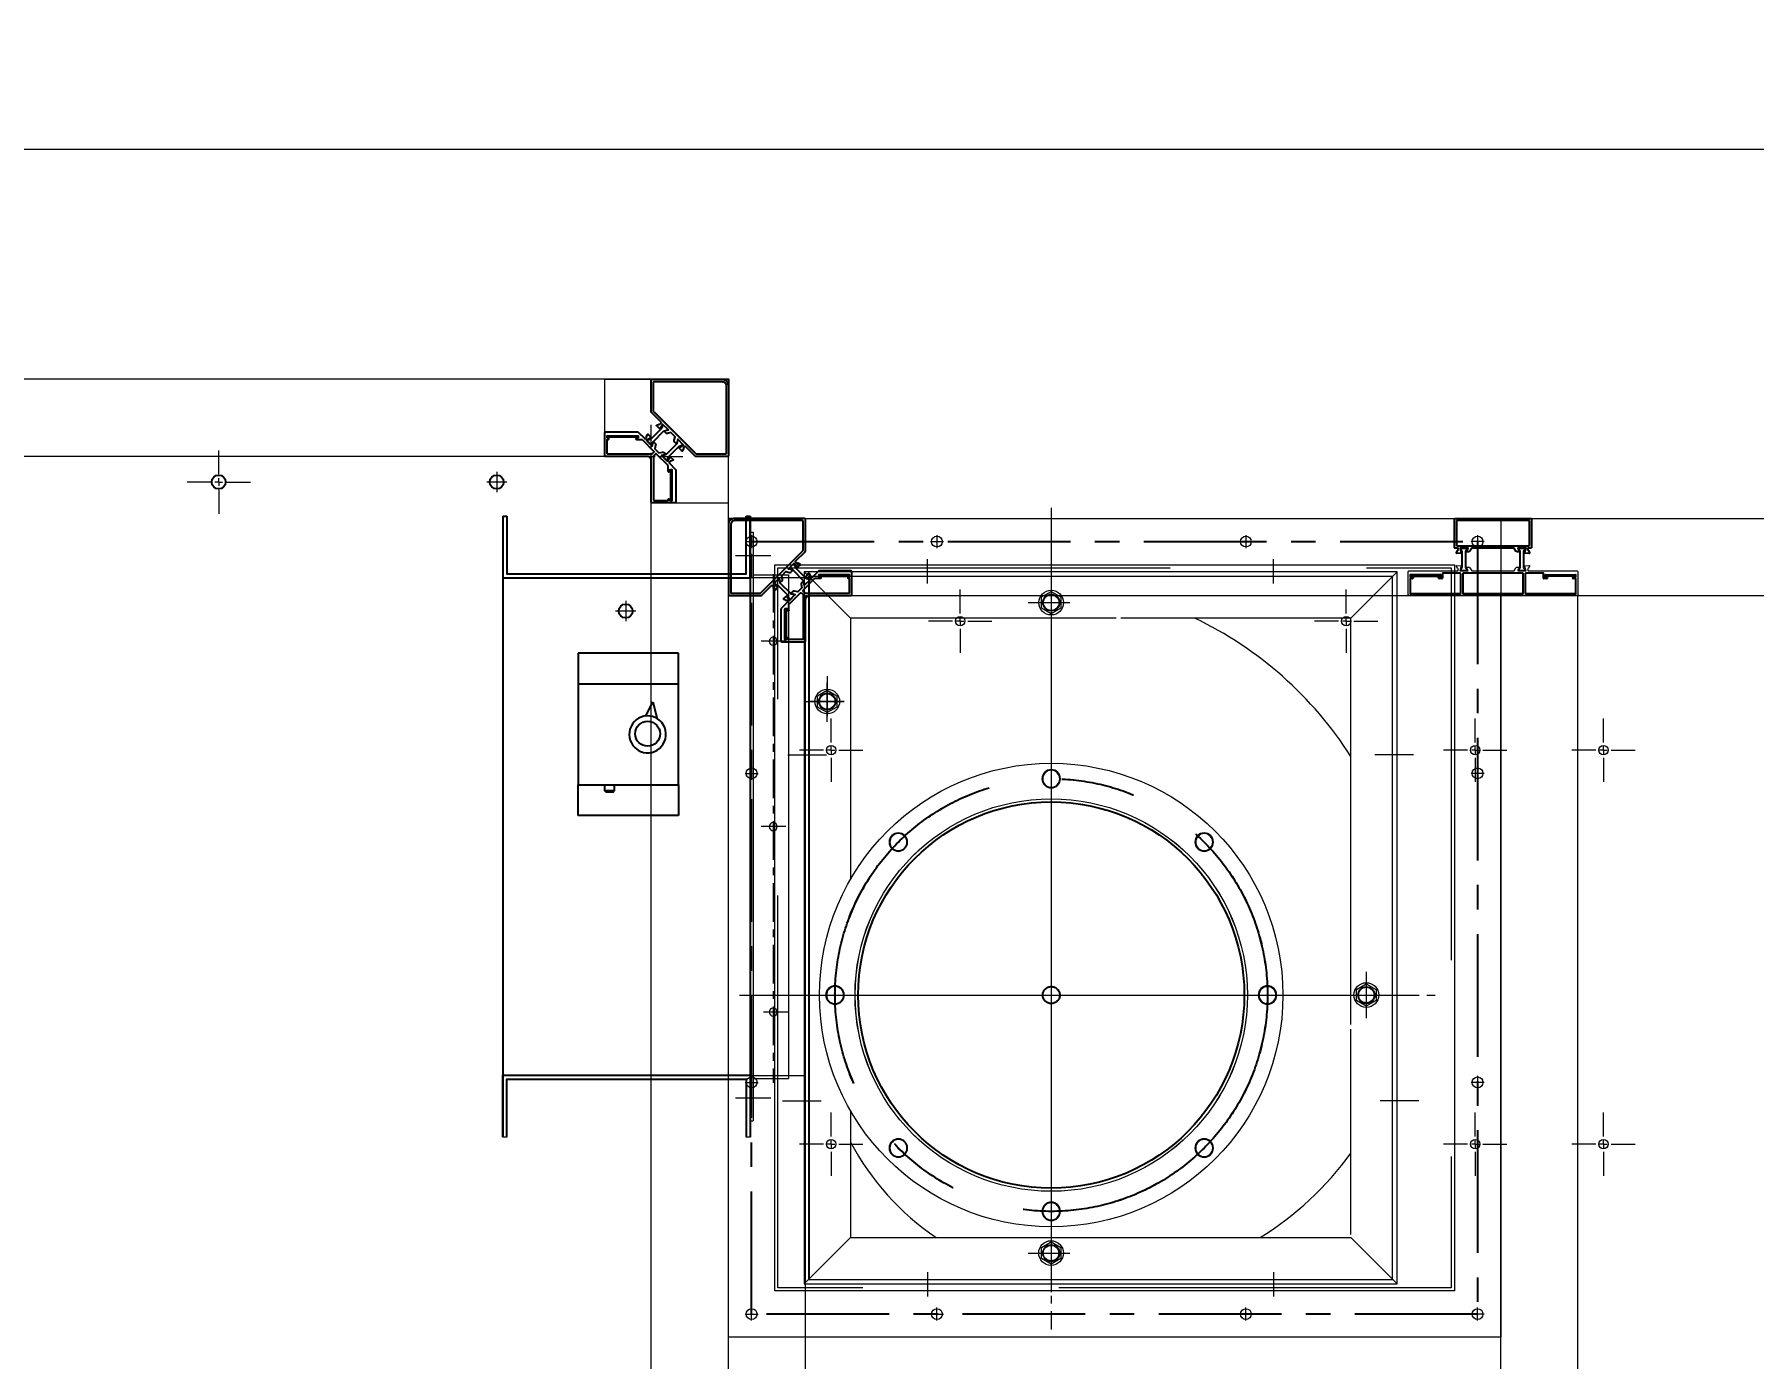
# Model space of a CAD drawing. Header units: millimetres. Extents: x 174875 to 182855, y -330615 to -324972.
# Drawn here: x 177153 to 178266, y -328611 to -327754 of the extents above; entities that cross this region are included whole.
import ezdxf

# ---------------------------------------------------------------- set-up
doc = ezdxf.new("R2010")
doc.units = ezdxf.units.MM
doc.header["$LTSCALE"] = 20
for name, pattern in [('CENTER', [2, 1.25, -0.25, 0.25, -0.25]), ('CENTER8', [6.35, 3.96875, -0.79375, 0.79375, -0.79375]), ('CENTERX2', [101.6, 63.5, -12.7, 12.7, -12.7]), ('HIDDEN', [9.525, 6.35, -3.175]), ('HIDDENX2', [19.05, 12.7, -6.35]), ('SLD-实线', [0])]:
    doc.linetypes.add(name, pattern=pattern)
doc.layers.get('0').update_dxf_attribs({"lineweight": 15})
for name, color, linetype in [('1轮廓实线层', 7, 'Continuous'), ('3中心线层', 1, 'CENTER8'), ('实线', 7, 'Continuous')]:
    doc.layers.add(name, color=color, linetype=linetype)
for name, color, linetype, lineweight in [('Center2x', 1, 'CENTERX2', 9), ('cool', 2, 'HIDDEN', 9), ('Dim', 4, 'Continuous', 9), ('from', 7, 'Continuous', 15), ('Hidden2x', 2, 'HIDDENX2', 9), ('中心线', 1, 'CENTER', 9), ('型材专用图层', 7, 'Continuous', 15), ('实体', 7, 'Continuous', 15), ('粗实线', 7, 'SLD-实线', 25)]:
    doc.layers.add(name, color=color, linetype=linetype, lineweight=lineweight)
doc.styles.add('.标注TY', font='txt.shx', dxfattribs={"width": 0.7, "bigfont": 'gbcbig.shx'})
doc.dimstyles.new('.60号字体TY$0', dxfattribs={"dimtxt": 60, "dimasz": 30, "dimexe": 5, "dimexo": 0.5, "dimgap": 5, "dimtad": 1, "dimdsep": 46, "dimtxsty": '.标注TY', "dimblk": 'CLOSEDBLANK', "dimcen": 2.5, "dimclrd": 256, "dimclre": 256, "dimclrt": 256, "dimadec": 0, "dimazin": 0, "dimtfac": 1, "dimtmove": 0, "dimatfit": 3, "dimldrblk": 'CLOSEDBLANK', "dimfxl": 1, "dimlwd": -1, "dimlwe": -1, "dimarcsym": 0})

# ---------------------------------------------------------------- blocks, each defined once
blk = doc.blocks.new('SW_CENTERMARKSYMBOL_3')
at = {"layer": '中心线', "color": 0}
for p, q in [((0, 5), (0, 20.5)), ((-5, 0), (-20.5, 0)), ((0, 0), (-2.5, 0)), ((0, 0), (0, 2.5)), ((0, 0), (0, -2.5)), ((0, 0), (2.5, 0)), ((5, 0), (20.5, 0)), ((0, -5), (0, -20.5))]:
    blk.add_line(p, q, dxfattribs=at)
blk = doc.blocks.new('20230916.110026')
at = {"layer": '中心线'}
for p, q in [((99.1, 89.1), (112.1, 89.1)), ((105.6, 95.6), (105.6, 82.6)), ((22.1, 12.1), (22.1, -0.9)), ((15.6, 5.6), (28.6, 5.6))]:
    blk.add_line(p, q, dxfattribs=at)
at = {"layer": '粗实线'}
for centre in [(105.6, 89.1), (22.1, 5.6)]:
    blk.add_circle(centre, 4.5, dxfattribs=at)
at = {"layer": '中心线'}
blk.add_blockref('SW_CENTERMARKSYMBOL_3', (5.6, 105.6), dxfattribs=at)
blk = doc.blocks.new('20230914.152449')
for p, q in [((0, 30), (0, 80)), ((0, 80), (76, 80)), ((80, 0), (80, 76)), ((0, 30), (30, 30)), ((30, 0), (30, 30)), ((30, 0), (80, 0))]:
    blk.add_line(p, q)
blk.add_open_spline([(80, 76), (79.9, 76.5), (79.8, 77.6), (78.9, 78.9), (77.6, 79.8), (76.5, 79.9), (76, 80)], degree=3)
at = {"layer": 'Defpoints', "color": 251}
blk.add_lwpolyline([(75.8, 80), (80, 80), (80, 76)], dxfattribs=at)
blk = doc.blocks.new('新型材三通')
at = {"layer": '粗实线'}
h = blk.add_hatch(dxfattribs=at)
h.set_pattern_fill('ANSI31', color=1, scale=0.2, style=0)
h.set_pattern_definition([(45, (-36338.5513, 13786.73324), (-0.449012806, 0.449012806), [])])
h.paths.add_polyline_path([(37.5, 78.4), (36.5, 78.4), (36.5, 59.3), (37.5, 59.3)])
h.paths.add_polyline_path([(78.4, 36.5), (78.4, 37.5), (58.7, 37.5), (58.7, 36.5)])
at = {"layer": '型材专用图层', "color": 8, "lineweight": 5, "ltscale": 5}
for p, q in [((0, 49.2), (0, 50)), ((0.8, 50), (0, 50)), ((0, 4), (0, 0)), ((4, 0), (0, 0)), ((49.2, 0), (50, 0)), ((50, 0.8), (50, 0))]:
    blk.add_line(p, q, dxfattribs=at)
at = {"layer": '粗实线'}
for points in [[(37.2, 53.1), (35.8, 52.4, 0.548619), (35.7, 51.9), (37.8, 50.1), (39.5, 53.1), (43.3, 49.3), (40.8, 48.7, 0.585258), (40.7, 48.3), (41.7, 47.3, 0.261625), (42.7, 47.1), (45, 47.6), (47.6, 45), (45, 47.6), (47.6, 45), (47.1, 42.7, 0.261625), (47.3, 41.7), (48.3, 40.7, 0.585258), (48.7, 40.8), (49.3, 43.3), (53.1, 39.5), (50.1, 37.8), (51.9, 35.7, 0.548619), (52.4, 35.8), (53.1, 37.2, 0.315299), (53.1, 37.4), (53, 37.5, -0.414214), (53, 37.7), (53.7, 38.4, -0.414214), (54.1, 38.4), (58.4, 34.2, 0.198936), (58.9, 34), (65.3, 34), (79.2, 34, 0.414214), (80, 34.8), (80, 49.2, 0.414214), (79.2, 50), (64.7, 50), (52.5, 50, -0.414214), (50, 52.5), (50, 65.3), (50, 79.2, 0.414214), (49.2, 80), (34.8, 80, 0.414214), (34, 79.2), (34, 64.7), (34, 58.9, 0.198912), (34.2, 58.4), (38.4, 54.1, -0.414214), (38.4, 53.7), (37.7, 53, -0.414214), (37.5, 53), (37.4, 53.1, 0.315299)], [(36.5, 58.6, 0.414214), (36.6, 58.5), (37.9, 58.5, 0.414214), (38, 58.6), (38, 59.4, -0.414214), (38.5, 59.9, -0.414214), (39, 59.4), (39, 56.2, 0.198912), (39.2, 55.6), (46.5, 48.4, 0.414424), (47.3, 48.4), (48.3, 49.4, 0.200991), (48.5, 49.8), (48.5, 78, 0.414214), (48, 78.5), (39.2, 78.5, 0.414214), (39, 78.3), (39, 77.9, -0.414214), (38.5, 77.4, -0.414214), (38, 77.9), (38, 78.4, 0.414214), (37.9, 78.5), (36.6, 78.5, 0.414214), (36.5, 78.4)], [(0.8, 50, 0.414214), (0, 49.2), (0, 4, 0.414214), (4, 0), (49.2, 0, 0.414214), (50, 0.8), (50, 20.9, 0.198912), (49.7, 21.6), (43.5, 27.8, -0.414214), (43.5, 28.2), (44.4, 29.1, -0.414214), (44.7, 29.1), (44.7, 29.1, 0.315299), (44.9, 29), (46.4, 29.7, 0.548619), (46.4, 30.2), (44.3, 32), (42.6, 29.1), (38.8, 32.8), (41.3, 33.4, 0.585258), (41.4, 33.8), (40.4, 34.8, 0.261625), (39.5, 35.1), (37.2, 34.5), (34.5, 37.2), (35.1, 39.5, 0.261625), (34.8, 40.4), (33.8, 41.4, 0.585258), (33.4, 41.3), (32.8, 38.8), (29.1, 42.6), (32, 44.3), (30.2, 46.4, 0.548619), (29.7, 46.4), (29, 44.9, 0.315299), (29.1, 44.7), (29.1, 44.7, -0.414214), (29.1, 44.4), (28.2, 43.5, -0.414214), (27.8, 43.5), (21.6, 49.7, 0.198912), (20.9, 50)]]:
    blk.add_lwpolyline(points, format="xyb", close=True, dxfattribs=at)
blk.add_lwpolyline([(36.5, 59.3), (37.5, 59.3), (37.5, 78.4), (36.5, 78.4)], close=True, dxfattribs=at)
for points in [[(47.6, 21.6), (21, 48.2, 0.198912), (20.3, 48.5), (2, 48.5, 0.414214), (1.5, 48), (1.5, 4, 0.414214), (4, 1.5), (48, 1.5, 0.414214), (48.5, 2), (48.5, 20.3, 0.198912), (48.2, 21), (21.6, 47.6)], [(59.4, 39.1), (56.1, 39.1, -0.198912), (55.5, 39.3), (48.4, 46.5, -0.414424), (48.4, 47.3), (49.4, 48.3, -0.200991), (49.8, 48.5), (78, 48.5, -0.414214), (78.5, 48), (78.5, 39.2, -0.414214), (78.3, 39), (77.9, 39, 0.414214), (77.4, 38.5, 0.414214), (77.9, 38), (78.4, 38, -0.414214), (78.5, 37.9)], [(59.4, 39.1, -0.414214), (59.9, 38.6, -0.414214), (59.4, 38.1), (58.6, 38.1, 0.414214), (58.5, 38), (58.5, 36.7, 0.414239), (58.7, 36.5)], [(78.4, 36.5), (58.7, 36.5), (58.7, 37.5), (78.4, 37.5), (78.4, 36.5, 0.414214), (78.5, 36.6), (78.5, 37.9)]]:
    blk.add_lwpolyline(points, format="xyb", dxfattribs=at)
at = {"layer": '粗实线', "color": 1}
for points in [[(33.4, 41.7, 0.131829), (33.4, 41.6), (32.9, 39.8, -0.125779), (32.8, 39.7), (32.7, 39.5, -0.414214), (32.1, 39.5), (29.7, 42, -0.414214), (29.7, 42.5), (29.9, 42.7, -0.125778), (29.9, 42.7), (31.7, 43.2, 0.131829), (31.9, 43.3), (38.8, 50.2, 0.131829), (38.9, 50.4), (39.4, 52.2, -0.125778), (39.5, 52.3), (39.6, 52.4, -0.414214), (40.2, 52.4), (42.6, 50, -0.414214), (42.6, 49.4), (42.4, 49.3, -0.125779), (42.3, 49.3), (40.5, 48.8, 0.131829), (40.4, 48.7), (33.4, 41.7)], [(39.5, 32.7), (39.7, 32.8, -0.125779), (39.8, 32.9), (41.6, 33.4, 0.131829), (41.7, 33.4), (48.7, 40.4, 0.131829), (48.8, 40.5), (49.3, 42.3, -0.125779), (49.3, 42.4), (49.4, 42.6, -0.414214), (50, 42.6), (52.4, 40.2, -0.414214), (52.4, 39.6), (52.3, 39.5, -0.125778), (52.2, 39.4), (50.4, 38.9, 0.131829), (50.2, 38.8), (43.3, 31.9, 0.131829), (43.2, 31.7), (42.7, 29.9, -0.125778), (42.7, 29.9), (42.5, 29.7, -0.414214), (42, 29.7), (39.5, 32.1)]]:
    blk.add_lwpolyline(points, format="xyb", dxfattribs=at)
blk.add_arc((39.8, 32.4), 0.4, 135, 225, dxfattribs=at)
blk = doc.blocks.new('新型材直通')
at = {"layer": '粗实线'}
h = blk.add_hatch(dxfattribs=at)
h.set_pattern_fill('ANSI31', color=1, scale=0.2, style=0)
h.set_pattern_definition([(45, (-36480.32044, 13770.3693), (-0.449012806, 0.449012806), [])])
h.paths.add_polyline_path([(1.6, 37.5), (1.6, 36.5), (21, 36.5), (21, 37.5)])
h.paths.add_polyline_path([(89, 37.5), (89, 36.5), (108.4, 36.5), (108.4, 37.5)])
blk.add_lwpolyline([(0, 34.8), (0, 49.2, -0.414214), (0.8, 50), (109.2, 50, -0.414214), (110, 49.2), (110, 34.8, -0.414214), (109.2, 34), (95.3, 34), (77.9, 34, 0.414214), (77.6, 33.7), (77.6, 32.7, 0.414214), (77.8, 32.5), (77.9, 32.5, -0.315299), (78, 32.4), (78.6, 30.9, -0.548619), (78.3, 30.5), (75.5, 30.7), (76.4, 34), (71, 34), (72.4, 31.8, -0.585258), (72.2, 31.5), (70.8, 31.5, -0.261625), (69.9, 32), (68.7, 34), (50, 34), (41.3, 34), (40.1, 32, -0.261625), (39.2, 31.5), (37.8, 31.5, -0.585258), (37.6, 31.8), (39, 34), (33.6, 34), (34.5, 30.7), (31.7, 30.5, -0.548619), (31.4, 30.9), (32, 32.4, -0.315299), (32.1, 32.5), (32.2, 32.5, 0.414214), (32.4, 32.7), (32.4, 33.7, 0.414214), (32.1, 34), (14.7, 34), (0.8, 34, -0.414214)], format="xyb", close=True)
at = {"layer": '型材专用图层', "color": 8, "lineweight": 5, "ltscale": 5}
for p, q in [((0.8, 50), (0, 50)), ((0, 49.2), (0, 50)), ((109.2, 50), (110, 50)), ((110, 49.2), (110, 50))]:
    blk.add_line(p, q, dxfattribs=at)
for points in [[(30, 18.8), (30, 19.2), (30.4, 19.2)], [(80, 18.8), (80, 19.2), (79.6, 19.2)], [(30, 0.8), (30, 0), (30.8, 0)], [(80, 0.8), (80, 0), (79.2, 0)]]:
    blk.add_lwpolyline(points, dxfattribs=at)
at = {"layer": '粗实线'}
for p, q in [((1.3, 48.2), (1.3, 39.3)), ((33.6, 48.7), (1.8, 48.7)), ((34.1, 36), (34.1, 48.2)), ((75.9, 48.2), (75.9, 36)), ((108.2, 48.7), (76.4, 48.7)), ((108.7, 39.3), (108.7, 48.2)), ((1.3, 37.7), (1.3, 36.8)), ((1.6, 39), (3, 39)), ((3, 38), (1.6, 38)), ((3.3, 38.7), (3.3, 38.3)), ((19.8, 38.3), (19.8, 38.7)), ((20.1, 39), (22, 39)), ((21, 38), (20.1, 38)), ((21.3, 36.8), (21.3, 37.7)), ((22.3, 38.7), (22.3, 35.8)), ((22.6, 35.5), (33.6, 35.5)), ((76.4, 35.5), (87.4, 35.5)), ((87.7, 35.8), (87.7, 38.7)), ((88, 39), (89.9, 39)), ((88.7, 37.7), (88.7, 36.8)), ((89.9, 38), (89, 38)), ((89, 36.5), (108.4, 36.5)), ((90.2, 38.7), (90.2, 38.3)), ((106.7, 38.3), (106.7, 38.7)), ((107, 39), (108.4, 39)), ((108.4, 38), (107, 38)), ((108.7, 36.8), (108.7, 37.7))]:
    blk.add_line(p, q, dxfattribs=at)
for points in [[(50, 48.7), (35.9, 48.7, 0.414214), (35.4, 48.2), (35.4, 36, 0.414214), (35.9, 35.5), (50, 35.5), (74.1, 35.5, 0.414214), (74.6, 36), (74.6, 48.2, 0.414214), (74.1, 48.7)], [(32.4, 19.5), (32.4, 20.5, 0.414214), (32.2, 20.7), (32.1, 20.7, -0.315299), (32, 20.8), (31.4, 22.3, -0.548619), (31.7, 22.7), (34.5, 22.5), (33.6, 19.2), (39, 19.2), (37.6, 21.4, -0.585258), (37.8, 21.7), (39.2, 21.7, -0.261625), (40.1, 21.2), (41.3, 19.2), (50, 19.2), (68.7, 19.2), (69.9, 21.2, -0.261625), (70.8, 21.7), (72.2, 21.7, -0.585258), (72.4, 21.4), (71, 19.2), (76.3, 19.2), (76.3, 19.5), (75.5, 22.5), (78.3, 22.7, -0.548619), (78.6, 22.3), (78, 20.8, -0.315299), (77.9, 20.7), (77.8, 20.7, 0.414214), (77.6, 20.5), (77.6, 19.5, 0.414214), (77.9, 19.2), (79.7, 19.2, -0.414214), (80, 18.9), (80, 0.8, -0.414214), (79.2, 0), (50, 0), (30.8, 0, -0.414214), (30, 0.8), (30, 18.9, -0.414214), (30.3, 19.2), (32.1, 19.2, 0.414214)], [(50, 17.7), (31.8, 17.7, 0.414214), (31.3, 17.2), (31.3, 2, 0.414214), (31.8, 1.5), (50, 1.5), (78.2, 1.5, 0.414214), (78.7, 2), (78.7, 17.2, 0.414214), (78.2, 17.7)]]:
    blk.add_lwpolyline(points, format="xyb", close=True, dxfattribs=at)
for points in [[(1.6, 36.5), (1.6, 37.5), (21, 37.5), (21, 36.5)], [(108.4, 36.5), (108.4, 37.5), (89, 37.5), (89, 36.5)]]:
    blk.add_lwpolyline(points, close=True, dxfattribs=at)
at = {"layer": '粗实线', "color": 1}
for points in [[(35.2, 21.7), (35.2, 31.5, 0.131829), (35.2, 31.7), (34.2, 33.3, -0.125779), (34.2, 33.4), (34.2, 33.6, -0.414214), (34.6, 34), (38, 34, -0.414214), (38.4, 33.6), (38.4, 33.4, -0.125778), (38.4, 33.3), (37.4, 31.7, 0.131829), (37.4, 31.5), (37.4, 21.7, 0.131829), (37.4, 21.5), (38.4, 19.9, -0.125778), (38.4, 19.8), (38.4, 19.6, -0.414214), (38, 19.2), (34.6, 19.2, -0.414214), (34.2, 19.6), (34.2, 19.8, -0.125779), (34.2, 19.9), (35.2, 21.5, 0.131829)], [(72.7, 21.7), (72.7, 31.5, 0.131829), (72.7, 31.7), (71.7, 33.3, -0.125779), (71.7, 33.4), (71.7, 33.6, -0.414214), (72.1, 34), (75.5, 34, -0.414214), (75.9, 33.6), (75.9, 33.4, -0.125778), (75.9, 33.3), (74.9, 31.7, 0.131829), (74.9, 31.5), (74.9, 21.7, 0.131829), (74.9, 21.5), (75.9, 19.9, -0.125778), (75.9, 19.8), (75.9, 19.6, -0.414214), (75.5, 19.2), (72.1, 19.2, -0.414214), (71.7, 19.6), (71.7, 19.8, -0.125779), (71.7, 19.9), (72.7, 21.5, 0.131829)]]:
    blk.add_lwpolyline(points, format="xyb", close=True, dxfattribs=at)
at = {"layer": '粗实线'}
for centre, radius, start, end in [((1.8, 48.2), 0.5, 90, 180), ((33.6, 48.2), 0.5, 0, 90), ((76.4, 48.2), 0.5, 90, 180), ((108.2, 48.2), 0.5, 0, 90), ((1.6, 39.3), 0.3, 180, 270), ((1.6, 37.7), 0.3, 90, 180), ((1.6, 36.8), 0.3, 180, 270), ((3, 38.7), 0.3, 0, 90), ((3, 38.3), 0.3, 270, 0), ((20.1, 38.7), 0.3, 90, 180), ((20.1, 38.3), 0.3, 180, 270), ((21, 37.7), 0.3, 0, 90), ((21, 36.8), 0.3, 270, 0), ((22, 38.7), 0.3, 0, 90), ((22.6, 35.8), 0.3, 180, 270), ((33.6, 36), 0.5, 270, 0), ((76.4, 36), 0.5, 180, 270), ((87.4, 35.8), 0.3, 270, 0), ((88, 38.7), 0.3, 90, 180), ((89, 37.7), 0.3, 90, 180), ((89, 36.8), 0.3, 180, 270), ((89.9, 38.7), 0.3, 0, 90), ((89.9, 38.3), 0.3, 270, 0), ((107, 38.7), 0.3, 90, 180), ((107, 38.3), 0.3, 180, 270), ((108.4, 39.3), 0.3, 270, 0), ((108.4, 37.7), 0.3, 0, 90), ((108.4, 36.8), 0.3, 270, 0)]:
    blk.add_arc(centre, radius, start, end, dxfattribs=at)
blk = doc.blocks.new('Z$W@#7D2D702E')
for p, q in [((-2, 190.5), (-2, -190.5)), ((0, 190.5), (-2, 190.5)), ((0, 190.5), (0, -190.5)), ((-25, 163), (-25, -163)), ((-2, 163), (-25, 163)), ((-2, -163), (-25, -163)), ((0, -190.5), (-2, -190.5))]:
    blk.add_line(p, q)
for centre in [(-15, 120), (-15, 0), (-15, -120)]:
    blk.add_circle(centre, 2.6)
at = {"layer": '中心线'}
for p, q in [((9.5, 175.5), (-13.5, 175.5)), ((-15, 163.5), (-15, -165.9)), ((-23.1, 120), (-7.3, 120)), ((-23.1, 0), (-7.3, 0)), ((-24.6, -120), (-8.8, -120)), ((9.5, -175.5), (-13.5, -175.5))]:
    blk.add_line(p, q, dxfattribs=at)
blk = doc.blocks.new('*U77')
blk.add_circle((0, 0), 6)
blk = doc.blocks.new('*U76')
at = {"color": 0, "linetype": 'ByBlock', "lineweight": -2, "transparency": 16777216}
blk.add_blockref('*U77', (13712.2, -4211.1), dxfattribs=at)
for p, rotation in [((13613.2, -4252.1), 45), ((13811.2, -4252.1), 315), ((13572.2, -4351.1), 90), ((13852.2, -4351.1), 270), ((13613.2, -4450.1), 135), ((13811.2, -4450.1), 225), ((13712.2, -4491.1), 180)]:
    blk.add_blockref('*U77', p, dxfattribs=dict(at, rotation=rotation))
blk = doc.blocks.new('20250522.134023')
for p, q in [((74.5, 460.4), (44.5, 490.4)), ((428.5, 490.4), (44.5, 490.4)), ((44.5, 490.4), (44.5, 29.4)), ((398.5, 460.4), (428.5, 490.4)), ((428.5, 29.4), (428.5, 490.4)), ((9.5, 486.4), (9.5, 164.4)), ((44.5, 486.4), (9.5, 486.4)), ((425.5, 487.4), (47.5, 487.4)), ((425.5, 32.4), (425.5, 487.4)), ((246.5, 460.4), (74.5, 460.4)), ((74.5, 460.4), (74.5, 291.3)), ((398.5, 460.4), (249.5, 460.4)), ((398.5, 197.4), (398.5, 460.4)), ((398.5, 61.4), (398.5, 194.4)), ((9.5, 164.4), (44.5, 164.4)), ((74.5, 141.6), (74.5, 59.4)), ((74.5, 59.4), (44.5, 29.4)), ((74.5, 59.4), (246.5, 59.4)), ((246.5, 59.4), (398.5, 59.4)), ((398.5, 59.4), (428.5, 29.4)), ((44.5, 29.4), (428.5, 29.4)), ((47.5, 32.4), (425.5, 32.4))]:
    blk.add_line(p, q)
for points in [[(204.5, 477.7), (210.8, 474.1), (210.8, 466.8), (204.5, 463.2), (198.2, 466.8), (198.2, 474.1)], [(59.5, 413.7), (65.8, 410.1), (65.8, 402.8), (59.5, 399.2), (53.2, 402.8), (53.2, 410.1)], [(408.5, 223.7), (414.8, 220.1), (414.8, 212.8), (408.5, 209.2), (402.2, 212.8), (402.2, 220.1)], [(204.4, 56.7), (210.7, 53.1), (210.7, 45.8), (204.4, 42.2), (198.1, 45.8), (198.1, 53.1)]]:
    blk.add_lwpolyline(points, close=True)
for centre, radius in [((204.5, 470.4), 8), ((204.5, 470.4), 5), ((204.5, 470.4), 5), ((59.5, 406.4), 8), ((59.5, 406.4), 5), ((204.5, 216.4), 150), ((204.5, 216.4), 127), ((408.5, 216.4), 8), ((408.5, 216.4), 5), ((204.4, 49.4), 8), ((204.4, 49.4), 5)]:
    blk.add_circle(centre, radius)
for centre, radius, start, end in [((191.4, 238.8), 245.6, 32.5143, 64.4607), ((227.4, 202.8), 173.3, 208.0777, 235.8409), ((232.5, 233.7), 204.6, 301.5908, 324.2409)]:
    blk.add_arc(centre, radius, start, end)
at = {"layer": '1轮廓实线层'}
blk.add_circle((204.5, 216.4), 125, dxfattribs=at)
at = {"layer": '3中心线层', "ltscale": 3}
blk.add_circle((204.5, 216.4), 140, dxfattribs=at)
at = {"layer": '中心线'}
for p, q in [((204.5, 531.7), (204.5, 0)), ((124.5, 482.8), (124.5, 498.6)), ((348.5, 482.8), (348.5, 498.6)), ((189.5, 470.4), (219.5, 470.4)), ((192.5, 470.4), (216.5, 470.4)), ((59.5, 393.3), (59.5, 418.9)), ((45.4, 406.4), (73.3, 406.4)), ((34, 371.9), (59.5, 371.9)), ((439, 371.9), (413.5, 371.9)), ((408.5, 224), (408.5, 208.9)), ((2.6, 216.4), (440, 216.4)), ((30.5, 147.9), (60.5, 147.9)), ((442.5, 147.9), (412.5, 147.9)), ((189.5, 49.4), (219.5, 49.4)), ((192.5, 49.4), (216.5, 49.4)), ((124.5, 37.1), (124.5, 21.3)), ((348.5, 37.1), (348.5, 21.3))]:
    blk.add_line(p, q, dxfattribs=at)
at = {"layer": '中心线', "ltscale": 2}
for p, q in [((59.5, 422.9), (59.5, 396.9)), ((70.5, 406.4), (48.5, 406.4)), ((408.5, 231.4), (408.5, 201.4))]:
    blk.add_line(p, q, dxfattribs=at)
at = {"layer": '实线'}
blk.add_line((47.5, 487.4), (47.5, 32.4), dxfattribs=at)
at = {"xscale": -1}
blk.add_blockref('Z$W@#7D2D702E', (9.5, 325.4), dxfattribs=at)
at = {"xscale": -1, "rotation": 90}
blk.add_blockref('*U76', (-4146.6, 13928.6), dxfattribs=at)
blk = doc.blocks.new('*U79')
blk.add_circle((0, 0), 5.5)
blk = doc.blocks.new('*U80')
at = {"color": 0, "linetype": 'ByBlock', "lineweight": -2, "transparency": 16777216}
blk.add_blockref('*U79', (13712.2, -4211.1), dxfattribs=at)
for p, rotation in [((13613.2, -4252.1), 45), ((13811.2, -4252.1), 315), ((13572.2, -4351.1), 90), ((13852.2, -4351.1), 270), ((13613.2, -4450.1), 135), ((13811.2, -4450.1), 225), ((13712.2, -4491.1), 180)]:
    blk.add_blockref('*U79', p, dxfattribs=dict(at, rotation=rotation))
blk = doc.blocks.new('DST251072  RFA-300R-SPddffwwew')
for points in [[(163021.4, -334263.7), (163021.4, -334793.7), (162521.4, -334793.7), (162521.4, -334263.7)], [(162991.4, -334293.7), (162991.4, -334763.7), (162551.4, -334763.7), (162551.4, -334293.7)]]:
    blk.add_lwpolyline(points, close=True)
for centre, radius in [((162536.4, -334278.7), 3.5), ((162656.4, -334278.7), 3.5), ((162856.4, -334278.7), 3.5), ((163006.4, -334278.7), 3.5), ((162730.4, -334318.2), 5.5), ((162585.4, -334382.2), 5.5), ((162536.4, -334428.7), 3.5), ((163006.4, -334428.7), 3.5), ((162730.4, -334572.2), 127), ((162934.4, -334572.2), 5.5), ((162536.4, -334628.7), 3.5), ((163006.4, -334628.7), 3.5), ((162730.4, -334739.2), 5.5), ((162536.4, -334778.7), 3.5), ((162656.4, -334778.7), 3.5), ((162856.4, -334778.7), 3.5), ((163006.4, -334778.7), 3.5)]:
    blk.add_circle(centre, radius)
at = {"layer": '3中心线层'}
blk.add_lwpolyline([(163006.4, -334278.7), (163006.4, -334778.7), (162536.4, -334778.7), (162536.4, -334278.7)], close=True, dxfattribs=at)
at = {"layer": '3中心线层', "ltscale": 3}
for radius in [140, 5.5]:
    blk.add_circle((162730.4, -334572.2), radius, dxfattribs=at)
at = {"layer": 'Center2x'}
for p, q in [((162532.2, -334278.7), (162540.6, -334278.7)), ((162536.4, -334274.5), (162536.4, -334282.9)), ((162652.2, -334278.7), (162660.6, -334278.7)), ((162656.4, -334274.5), (162656.4, -334282.9)), ((162852.2, -334278.7), (162860.6, -334278.7)), ((162856.4, -334274.5), (162856.4, -334282.9)), ((163010.6, -334278.7), (163002.2, -334278.7)), ((163006.4, -334274.5), (163006.4, -334282.9)), ((162536.4, -334424.5), (162536.4, -334432.9)), ((163006.4, -334424.5), (163006.4, -334432.9)), ((162532.2, -334428.7), (162540.6, -334428.7)), ((163010.6, -334428.7), (163002.2, -334428.7)), ((162536.4, -334624.5), (162536.4, -334632.9)), ((163006.4, -334624.5), (163006.4, -334632.9)), ((162532.2, -334628.7), (162540.6, -334628.7)), ((163010.6, -334628.7), (163002.2, -334628.7)), ((162532.2, -334778.7), (162540.6, -334778.7)), ((162536.4, -334782.9), (162536.4, -334774.5)), ((162652.2, -334778.7), (162660.6, -334778.7)), ((162656.4, -334782.9), (162656.4, -334774.5)), ((162852.2, -334778.7), (162860.6, -334778.7)), ((162856.4, -334782.9), (162856.4, -334774.5)), ((163010.6, -334778.7), (163002.2, -334778.7)), ((163006.4, -334782.9), (163006.4, -334774.5))]:
    blk.add_line(p, q, dxfattribs=at)
at = {"layer": 'Hidden2x'}
blk.add_lwpolyline([(162989.4, -334295.7), (162989.4, -334761.7), (162553.4, -334761.7), (162553.4, -334295.7)], close=True, dxfattribs=at)
at = {"layer": '中心线'}
for p, q in [((162730.4, -334280.9), (162730.4, -334764.6)), ((162533.5, -334572.2), (162978.9, -334572.2))]:
    blk.add_line(p, q, dxfattribs=at)
at = {"xscale": -1, "rotation": 90}
blk.add_blockref('*U80', (158379.3, -320860), dxfattribs=at)
blk = doc.blocks.new('20250611.1348')
at = {"color": 3, "lineweight": -3}
blk.add_line((86.8, 251), (87.5, 250.5), dxfattribs=at)
for centre, radius, start, end in [((93.7, 260.7), 11.9, 310.3277, 234.7204), ((93.8, 260.7), 12, 238.2657, 309.7862)]:
    blk.add_arc(centre, radius, start, end, dxfattribs=at)
at = {"layer": 'from', "lineweight": -3}
for p, q in [((0, 402), (0, 0)), ((0, 402), (2.5, 402)), ((157.5, 402), (160, 402)), ((160, 402), (160, 0)), ((0, 362), (157.5, 362)), ((0, 40), (157.5, 40)), ((0, 40), (157.5, 40))]:
    blk.add_line(p, q, dxfattribs=at)
at = {"layer": 'from'}
for p, q in [((157.5, 362), (157.5, 362)), ((2.5, 0), (0, 0)), ((160, 0), (157.5, 0))]:
    blk.add_line(p, q, dxfattribs=at)
at = {"layer": 'from', "lineweight": -3}
for points in [[(0, 402), (0, 362), (160, 362)], [(2.5, 402), (2.5, 364.5), (157.5, 364.5), (157.5, 402)], [(160, 362), (160, 402)], [(0, 0), (0, 40), (160, 40)], [(2.5, 0), (2.5, 37.5), (157.5, 37.5), (157.5, 0)], [(160, 40), (160, 0)]]:
    blk.add_lwpolyline(points, dxfattribs=at)
at = {"layer": '实体', "color": 3, "lineweight": -3}
for p, q in [((113.7, 313.2), (48.7, 313.2)), ((48.7, 313.2), (48.7, 293.2)), ((113.7, 293.2), (113.7, 313.2)), ((92.5, 272.4), (97, 281.8)), ((97, 281.8), (99.6, 271.5)), ((48.7, 208.1), (48.7, 228.1)), ((65.8, 228.1), (65.8, 224.1)), ((65.8, 224.1), (72.3, 224.1)), ((72.3, 224.2), (72.3, 228.2)), ((113.7, 228.1), (113.7, 208.1)), ((113.7, 208.1), (48.7, 208.1))]:
    blk.add_line(p, q, dxfattribs=at)
for points in [[(48.7, 228.1), (113.7, 228.1), (113.7, 293.2), (48.7, 293.2)], [(66.5, 223.5), (71.7, 223.5), (71.7, 224.1), (66.5, 224.1)]]:
    blk.add_lwpolyline(points, close=True, dxfattribs=at)
at = {"layer": '实体', "color": 0, "lineweight": -3}
blk.add_circle((93.7, 261.1), 8.05, dxfattribs=at)
blk = doc.blocks.new('_ClosedBlank')
at = {"color": 0, "linetype": 'ByBlock', "lineweight": -2}
for p, q in [((-1, 0.167), (0, 0)), ((-1, 0.167), (-1, -0.167)), ((0, 0), (-1, -0.167))]:
    blk.add_line(p, q, dxfattribs=at)
blk = doc.blocks.new('*D102')
at = {"layer": 'Defpoints', "color": 0, "transparency": 16777216}
for p in [(181286.8, -327828), (176761.8, -329876.8), (181286.8, -329876.8)]:
    blk.add_point(p, dxfattribs=at)
at = {"layer": 'Dim', "transparency": 16777216}
for p, q in [((176761.8, -329876.3), (176761.8, -327823)), ((181286.8, -329876.3), (181286.8, -327823)), ((176791.8, -327828), (181256.8, -327828))]:
    blk.add_line(p, q, dxfattribs=at)
at = {"layer": 'Dim', "transparency": 16777216, "xscale": 30, "yscale": 30, "zscale": 30, "rotation": 180}
blk.add_blockref('_ClosedBlank', (176761.8, -327828), dxfattribs=at)
at = {"layer": 'Dim', "transparency": 16777216, "xscale": 30, "yscale": 30, "zscale": 30}
blk.add_blockref('_ClosedBlank', (181286.8, -327828), dxfattribs=at)
at = {"layer": 'Dim', "transparency": 16777216, "insert": (179024.3, -327793), "char_height": 60, "attachment_point": 5, "style": '.标注TY'}
blk.add_mtext('4525', dxfattribs=at)

msp = doc.modelspace()

# ---------------------------------------------------------------- linework, layer by layer
at = {"layer": 'from'}
for p, q in [((177601.842, -327976.839), (176761.842, -327976.839)), ((177601.842, -328876.839), (177601.842, -327976.839)), ((178101.842, -328826.839), (178101.842, -328116.839)), ((178151.842, -328826.839), (178151.842, -328116.839))]:
    msp.add_line(p, q, dxfattribs=at)
for points in [[(176761.842, -328876.839), (177601.842, -328876.839), (177601.842, -327976.839), (176761.842, -327976.839)], [(176811.842, -328826.839), (177551.842, -328826.839), (177551.842, -328026.839), (176811.842, -328026.839)], [(177601.842, -328066.839), (178886.842, -328066.839), (178886.842, -328876.839), (177601.842, -328876.839)], [(177651.842, -328116.839), (178836.842, -328116.839), (178836.842, -328826.839), (177651.842, -328826.839)]]:
    msp.add_lwpolyline(points, close=True, dxfattribs=at)
for centre in [(177751.842, -328133.339), (178001.842, -328133.339), (177668.342, -328216.839), (178085.342, -328216.839), (178168.342, -328216.839), (177668.342, -328471.839), (177668.342, -328471.839), (178085.342, -328471.839), (178085.342, -328471.839), (178168.342, -328471.839)]:
    msp.add_circle(centre, 3.001, dxfattribs=at)
at = {"layer": '粗实线'}
msp.add_circle((177271.842, -328043.339), 4.5, dxfattribs=at)

# ---------------------------------------------------------------- block references
msp.add_blockref('20230914.152449', (177521.838, -328056.843))
at = {"rotation": 270}
msp.add_blockref('20230916.110026', (177446.238, -328021.239), dxfattribs=at)
at = {"layer": 'cool', "xscale": -1, "rotation": 90}
msp.add_blockref('新型材三通', (177601.842, -327976.839), dxfattribs=at)
at = {"layer": 'from'}
for name, p in [('20250611.1348', (177455.842, -328467.339)), ('DST251072  RFA-300R-SPddffwwew', (15080.467, 6196.812)), ('20250522.134023', (177606.342, -328591.787))]:
    msp.add_blockref(name, p, dxfattribs=at)
for name, p, rotation in [('新型材三通', (177601.842, -328066.839), 270), ('新型材直通', (178151.842, -328066.839), 180)]:
    msp.add_blockref(name, p, dxfattribs=dict(at, rotation=rotation))
at = {"layer": '中心线', "xscale": -1}
for p in [(177271.842, -328043.339), (178001.842, -328133.339), (178085.342, -328216.839), (178085.342, -328471.839)]:
    msp.add_blockref('SW_CENTERMARKSYMBOL_3', p, dxfattribs=at)
at = {"layer": '中心线'}
for p in [(177751.842, -328133.339), (177668.342, -328216.839), (178168.342, -328216.839), (177668.342, -328471.839), (178168.342, -328471.839)]:
    msp.add_blockref('SW_CENTERMARKSYMBOL_3', p, dxfattribs=at)
at = {"layer": '中心线', "xscale": -1, "rotation": 180}
msp.add_blockref('SW_CENTERMARKSYMBOL_3', (177668.342, -328471.839), dxfattribs=at)
at = {"layer": '中心线', "rotation": 180}
msp.add_blockref('SW_CENTERMARKSYMBOL_3', (178085.342, -328471.839), dxfattribs=at)

# ---------------------------------------------------------------- dimensions: what is measured, and where the dimension line sits
at = {"layer": 'Dim'}
dim = msp.add_linear_dim(base=(181286.842, -327827.986), p1=(176761.842, -329876.839), p2=(181286.842, -329876.839), dimstyle='.60号字体TY$0', override={"dimarcsym": 1}, dxfattribs=at)
dim.commit()
dim.dimension.update_dxf_attribs({"geometry": '*D102', "text_midpoint": (179024.342, -327792.986)})

doc.saveas('drawing.dxf')
